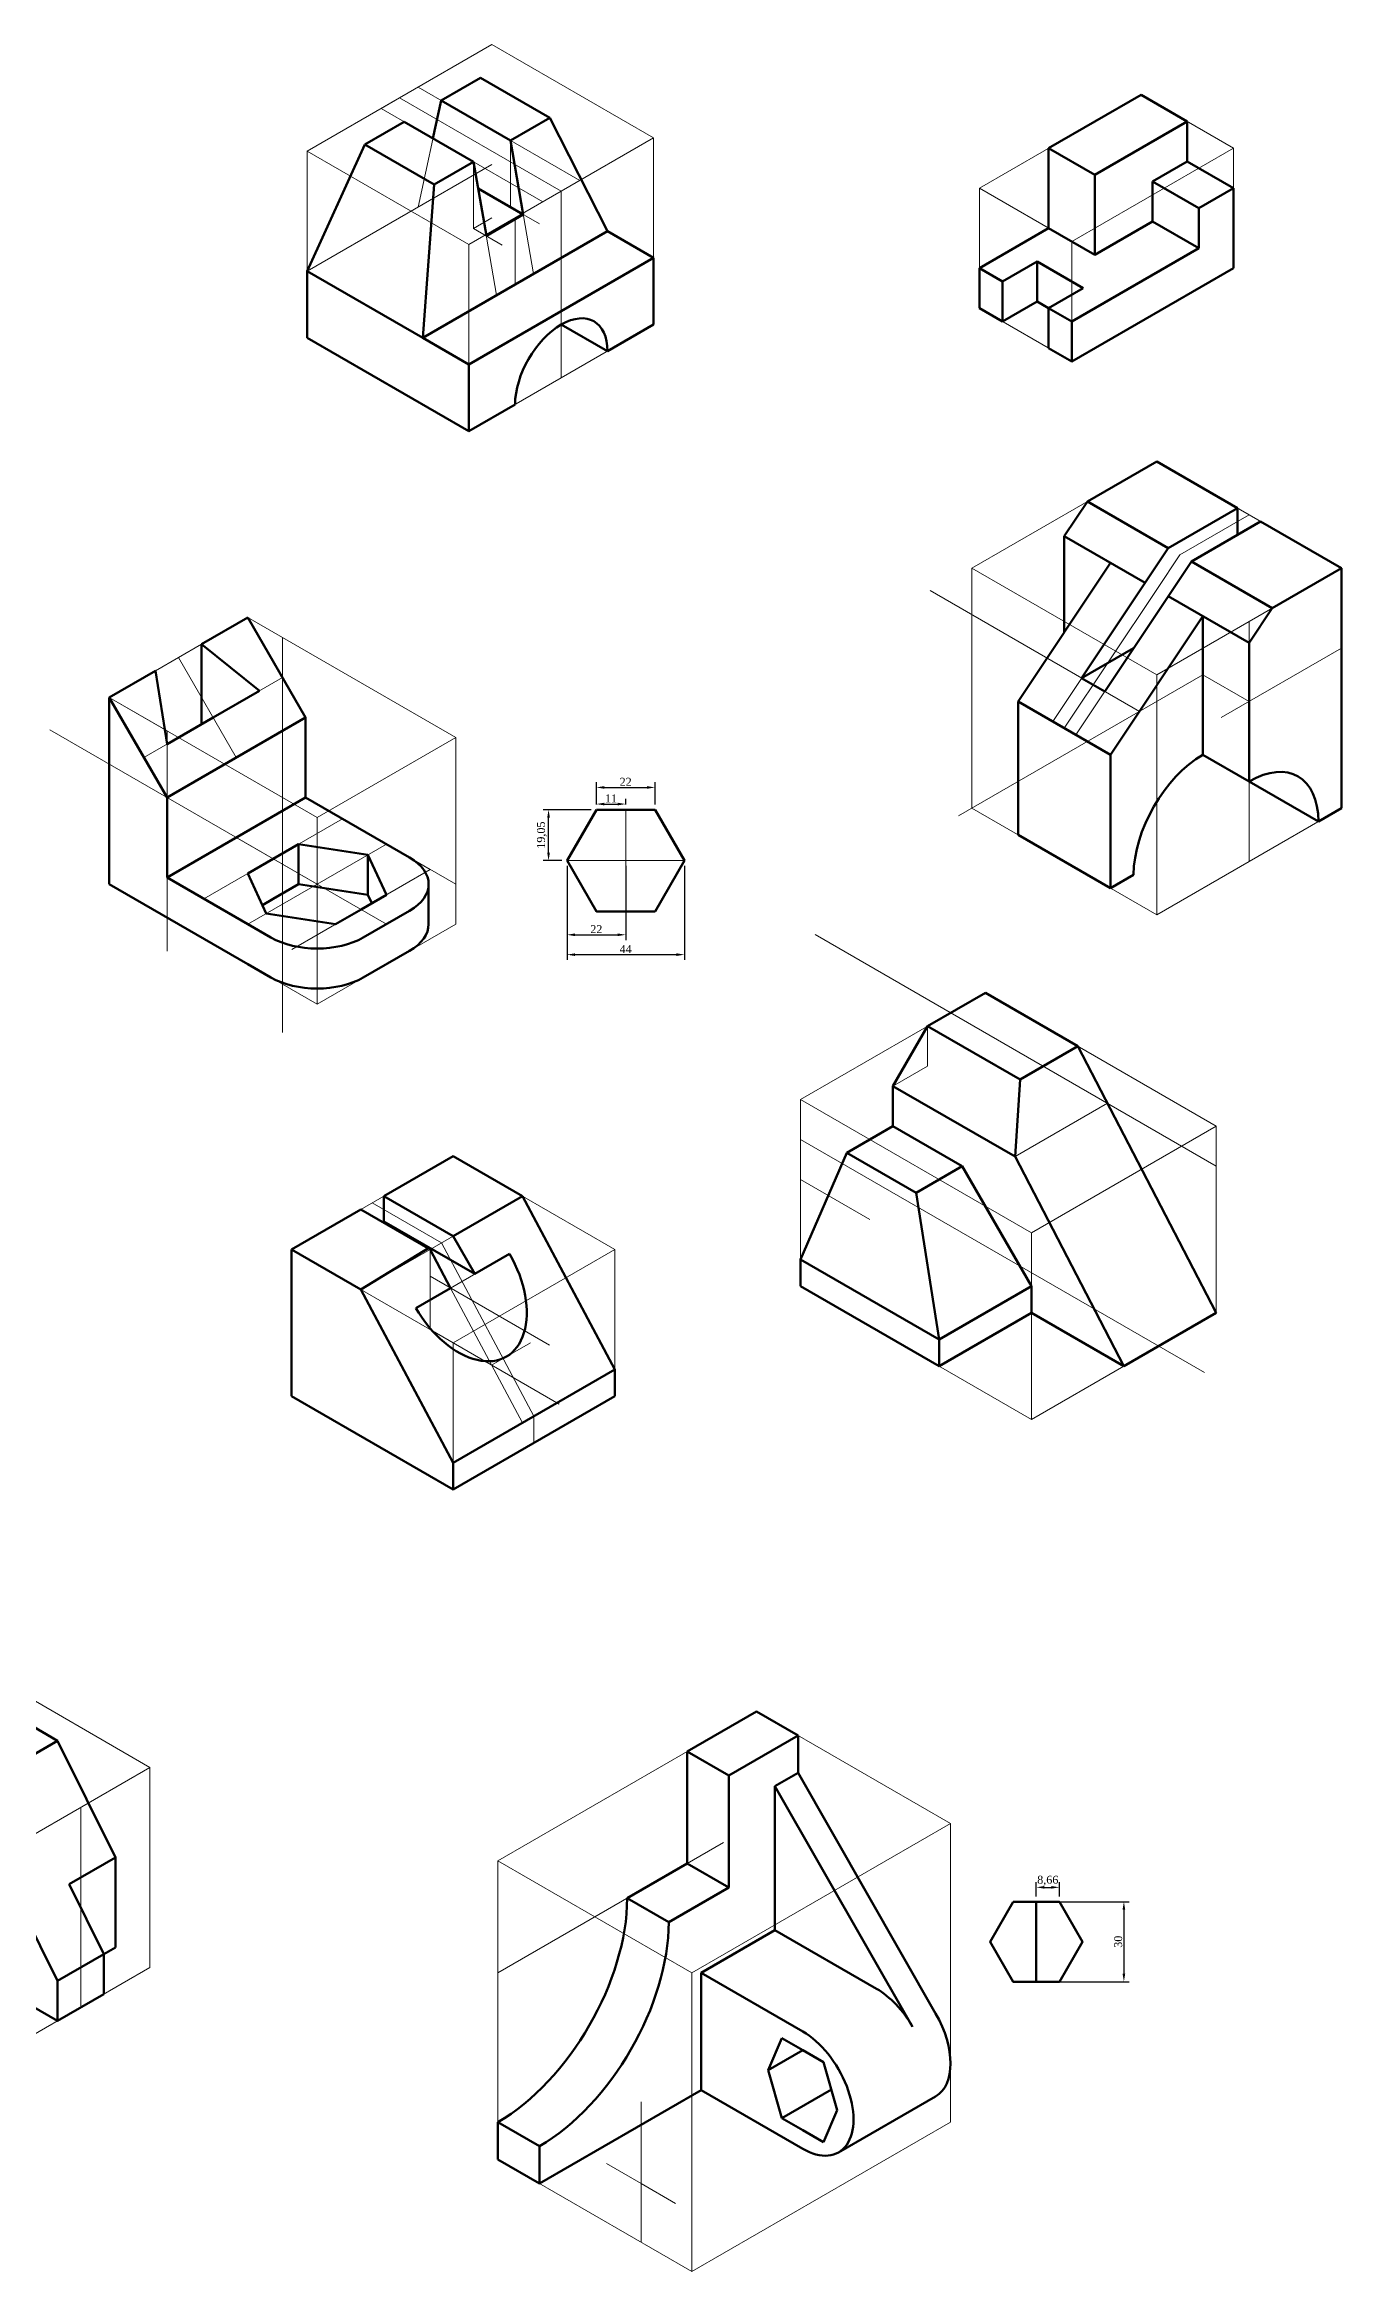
# Model space of a CAD drawing. Header units: millimetres. Extents: x 2048 to 5316, y 978 to 2109.
# Drawn here: x 2858 to 3344, y 978 to 1813 of the extents above; entities that cross this region are included whole.
import ezdxf

# ---------------------------------------------------------------- set-up
doc = ezdxf.new("R2010")
doc.units = ezdxf.units.MM
for name, color, linetype, lineweight in [('Dark', 2, 'Continuous', 60), ('Dark2', 1, 'Continuous', 60), ('Light', 4, 'Continuous', 5), ('Medium', 6, 'Continuous', 20)]:
    doc.layers.add(name, color=color, linetype=linetype, lineweight=lineweight)
doc.styles.get("Standard").update_dxf_attribs({"font": 'times.ttf'})
doc.dimstyles.new('ISO-25', dxfattribs={"dimtxt": 3, "dimasz": 3, "dimexe": 2, "dimexo": 2, "dimtad": 1, "dimtoh": 1, "dimtxsty": 'Standard', "dimcen": 2.5, "dimadec": 0, "dimazin": 0, "dimtfac": 1, "dimtmove": 0, "dimatfit": 2, "dimfxl": 1, "dimarcsym": 0})

# ---------------------------------------------------------------- blocks, each defined once
blk = doc.blocks.new('*D6')
at = {"layer": 'Defpoints', "color": 0, "transparency": 16777216}
for p in [(3086.82, 1534.68), (3064.82, 1526.32), (3086.82, 1526.32)]:
    blk.add_point(p, dxfattribs=at)
at = {"layer": 'Light', "color": 0, "lineweight": -2, "transparency": 16777216}
for p, q in [((3064.82, 1528.32), (3064.82, 1536.68)), ((3086.82, 1528.32), (3086.82, 1536.68)), ((3067.82, 1534.68), (3083.82, 1534.68))]:
    blk.add_line(p, q, dxfattribs=at)
at = {"layer": 'Light', "color": 0, "transparency": 16777216}
for points in [[(3067.82, 1535.18), (3067.82, 1534.18), (3064.82, 1534.68)], [(3083.82, 1535.18), (3083.82, 1534.18), (3086.82, 1534.68)]]:
    blk.add_solid(points, dxfattribs=at)
at = {"layer": 'Light', "color": 0, "transparency": 16777216, "insert": (3075.82, 1536.8), "char_height": 3, "attachment_point": 5}
blk.add_mtext('22', dxfattribs=at)
blk = doc.blocks.new('*D7')
at = {"layer": 'Defpoints', "color": 0, "transparency": 16777216}
for p in [(3075.82, 1528.45), (3064.82, 1526.32), (3075.82, 1526.32)]:
    blk.add_point(p, dxfattribs=at)
at = {"layer": 'Light', "color": 0, "lineweight": -2, "transparency": 16777216}
for p, q in [((3064.82, 1528.32), (3064.82, 1530.45)), ((3067.82, 1528.45), (3072.82, 1528.45)), ((3075.82, 1528.32), (3075.82, 1530.45))]:
    blk.add_line(p, q, dxfattribs=at)
at = {"layer": 'Light', "color": 0, "transparency": 16777216}
for points in [[(3067.82, 1528.95), (3067.82, 1527.95), (3064.82, 1528.45)], [(3072.82, 1528.95), (3072.82, 1527.95), (3075.82, 1528.45)]]:
    blk.add_solid(points, dxfattribs=at)
at = {"layer": 'Light', "color": 0, "transparency": 16777216, "insert": (3070.32, 1530.57), "char_height": 3, "attachment_point": 5}
blk.add_mtext('11', dxfattribs=at)
blk = doc.blocks.new('*D8')
at = {"layer": 'Defpoints', "color": 0, "transparency": 16777216}
for p in [(3053.82, 1507.27), (3075.82, 1507.27), (3075.82, 1479.43)]:
    blk.add_point(p, dxfattribs=at)
at = {"layer": 'Light', "color": 0, "lineweight": -2, "transparency": 16777216}
for p, q in [((3053.82, 1505.27), (3053.82, 1477.43)), ((3075.82, 1505.27), (3075.82, 1477.43)), ((3056.82, 1479.43), (3072.82, 1479.43))]:
    blk.add_line(p, q, dxfattribs=at)
at = {"layer": 'Light', "color": 0, "transparency": 16777216}
for points in [[(3056.82, 1479.93), (3056.82, 1478.93), (3053.82, 1479.43)], [(3072.82, 1479.93), (3072.82, 1478.93), (3075.82, 1479.43)]]:
    blk.add_solid(points, dxfattribs=at)
at = {"layer": 'Light', "color": 0, "transparency": 16777216, "insert": (3064.82, 1481.55), "char_height": 3, "attachment_point": 5}
blk.add_mtext('22', dxfattribs=at)
blk = doc.blocks.new('*D9')
at = {"layer": 'Defpoints', "color": 0, "transparency": 16777216}
for p in [(3053.82, 1507.27), (3097.82, 1507.27), (3097.82, 1471.98)]:
    blk.add_point(p, dxfattribs=at)
at = {"layer": 'Light', "color": 0, "lineweight": -2, "transparency": 16777216}
for p, q in [((3053.82, 1505.27), (3053.82, 1469.98)), ((3097.82, 1505.27), (3097.82, 1469.98)), ((3056.82, 1471.98), (3094.82, 1471.98))]:
    blk.add_line(p, q, dxfattribs=at)
at = {"layer": 'Light', "color": 0, "transparency": 16777216}
for points in [[(3056.82, 1472.48), (3056.82, 1471.48), (3053.82, 1471.98)], [(3094.82, 1472.48), (3094.82, 1471.48), (3097.82, 1471.98)]]:
    blk.add_solid(points, dxfattribs=at)
at = {"layer": 'Light', "color": 0, "transparency": 16777216, "insert": (3075.82, 1474.11), "char_height": 3, "attachment_point": 5}
blk.add_mtext('44', dxfattribs=at)
blk = doc.blocks.new('*D10')
at = {"layer": 'Defpoints', "color": 0, "transparency": 16777216}
for p in [(3046.9, 1526.32), (3064.82, 1526.32), (3053.82, 1507.27)]:
    blk.add_point(p, dxfattribs=at)
at = {"layer": 'Light', "color": 0, "lineweight": -2, "transparency": 16777216}
for p, q in [((3062.82, 1526.32), (3044.9, 1526.32)), ((3046.9, 1510.27), (3046.9, 1523.32)), ((3051.82, 1507.27), (3044.9, 1507.27))]:
    blk.add_line(p, q, dxfattribs=at)
at = {"layer": 'Light', "color": 0, "transparency": 16777216}
for points in [[(3046.4, 1523.32), (3047.4, 1523.32), (3046.9, 1526.32)], [(3046.4, 1510.27), (3047.4, 1510.27), (3046.9, 1507.27)]]:
    blk.add_solid(points, dxfattribs=at)
at = {"layer": 'Light', "color": 0, "transparency": 16777216, "insert": (3044.41, 1516.8), "char_height": 3, "attachment_point": 5, "rotation": 90}
blk.add_mtext('19,05', dxfattribs=at)
blk = doc.blocks.new('*D16')
at = {"layer": 'Dark', "color": 0, "lineweight": -2, "transparency": 16777216}
for p, q in [((3231.77, 1116.84), (3264.64, 1116.84)), ((3262.64, 1113.84), (3262.64, 1089.84)), ((3231.77, 1086.84), (3264.64, 1086.84))]:
    blk.add_line(p, q, dxfattribs=at)
at = {"layer": 'Dark', "color": 0, "transparency": 16777216}
for points in [[(3262.14, 1113.84), (3263.14, 1113.84), (3262.64, 1116.84)], [(3262.14, 1089.84), (3263.14, 1089.84), (3262.64, 1086.84)]]:
    blk.add_solid(points, dxfattribs=at)
at = {"layer": 'Defpoints', "color": 0, "transparency": 16777216}
for p in [(3229.77, 1116.84), (3229.77, 1086.84), (3262.64, 1086.84)]:
    blk.add_point(p, dxfattribs=at)
at = {"layer": 'Dark', "color": 0, "transparency": 16777216, "insert": (3260.49, 1101.84), "char_height": 3, "attachment_point": 5, "rotation": 90}
blk.add_mtext('30', dxfattribs=at)
blk = doc.blocks.new('*D17')
at = {"layer": 'Dark', "color": 0, "lineweight": -2, "transparency": 16777216}
for p, q in [((3229.77, 1118.84), (3229.77, 1124.23)), ((3232.77, 1122.23), (3235.43, 1122.23)), ((3238.43, 1118.84), (3238.43, 1124.23))]:
    blk.add_line(p, q, dxfattribs=at)
at = {"layer": 'Dark', "color": 0, "transparency": 16777216}
for points in [[(3232.77, 1122.73), (3232.77, 1121.73), (3229.77, 1122.23)], [(3235.43, 1122.73), (3235.43, 1121.73), (3238.43, 1122.23)]]:
    blk.add_solid(points, dxfattribs=at)
at = {"layer": 'Defpoints', "color": 0, "transparency": 16777216}
for p in [(3238.43, 1122.23), (3229.77, 1116.84), (3238.43, 1116.84)]:
    blk.add_point(p, dxfattribs=at)
at = {"layer": 'Dark', "color": 0, "transparency": 16777216, "insert": (3234.1, 1124.72), "char_height": 3, "attachment_point": 5}
blk.add_mtext('8,66', dxfattribs=at)

msp = doc.modelspace()

# ---------------------------------------------------------------- linework, layer by layer
at = {"layer": 'Dark'}
for p, q in [((3006.633, 1792.258), (3021.356, 1800.758)), ((3021.356, 1800.758), (3047.336, 1785.758)), ((3006.633, 1792.258), (3003.554, 1778.036)), ((3032.614, 1777.258), (3006.633, 1792.258)), ((3269.064, 1794.432), (3234.423, 1774.432)), ((3286.384, 1784.432), (3269.064, 1794.432)), ((2992.777, 1784.258), (2978.054, 1775.758)), ((3018.758, 1769.258), (2992.777, 1784.258)), ((3032.614, 1777.258), (3047.336, 1785.758)), ((3047.336, 1785.758), (3068.987, 1743.258)), ((3251.743, 1764.432), (3286.384, 1784.432)), ((3286.384, 1769.432), (3286.384, 1784.432)), ((2978.054, 1775.758), (2956.404, 1728.258)), ((3004.035, 1760.758), (2978.054, 1775.758)), ((3037.425, 1749.48), (3032.614, 1777.258)), ((3234.423, 1774.432), (3251.743, 1764.432)), ((3234.423, 1774.432), (3234.423, 1744.432)), ((3018.758, 1769.258), (3004.035, 1760.758)), ((3018.758, 1769.258), (3023.569, 1741.48)), ((3251.743, 1764.432), (3251.743, 1734.432)), ((3286.384, 1769.432), (3273.394, 1761.932)), ((3303.705, 1759.432), (3286.384, 1769.432)), ((3004.035, 1760.758), (2999.705, 1703.258)), ((3037.425, 1749.48), (3020.49, 1759.258)), ((3273.394, 1761.932), (3290.714, 1751.932)), ((3273.394, 1761.932), (3273.394, 1746.932)), ((3303.705, 1759.432), (3290.714, 1751.932)), ((3303.705, 1729.432), (3303.705, 1759.432)), ((3023.569, 1741.48), (3037.425, 1749.48)), ((3251.743, 1734.432), (3273.394, 1746.932)), ((3273.394, 1746.932), (3290.714, 1736.932)), ((3290.714, 1751.932), (3290.714, 1736.932)), ((2999.705, 1703.258), (3068.987, 1743.258)), ((3068.987, 1743.258), (3086.308, 1733.258)), ((3208.442, 1729.432), (3234.423, 1744.432)), ((3251.743, 1734.432), (3234.423, 1744.432)), ((3017.025, 1693.258), (3086.308, 1733.258)), ((3086.308, 1708.258), (3086.308, 1733.258)), ((3208.442, 1714.432), (3208.442, 1729.432)), ((3208.442, 1729.432), (3217.102, 1724.432)), ((3230.093, 1731.932), (3217.102, 1724.432)), ((3247.413, 1721.932), (3230.093, 1731.932)), ((3230.093, 1716.932), (3230.093, 1731.932)), ((3290.714, 1736.932), (3243.083, 1709.432)), ((3243.083, 1694.432), (3303.705, 1729.432)), ((2999.705, 1703.258), (2956.404, 1728.258)), ((2956.404, 1728.258), (2956.404, 1703.258)), ((3217.102, 1724.432), (3217.102, 1709.432)), ((3234.423, 1714.432), (3247.413, 1721.932)), ((3217.102, 1709.432), (3208.442, 1714.432)), ((3217.102, 1709.432), (3230.093, 1716.932)), ((3230.093, 1716.932), (3234.423, 1714.432)), ((3234.423, 1699.432), (3234.423, 1714.432)), ((3234.423, 1714.432), (3243.083, 1709.432)), ((3068.987, 1698.258), (3051.666, 1708.258)), ((3086.308, 1708.258), (3068.987, 1698.258)), ((3243.083, 1709.432), (3243.083, 1694.432)), ((3017.025, 1668.258), (2956.404, 1703.258)), ((3017.025, 1693.258), (2999.705, 1703.258)), ((3243.083, 1694.432), (3234.423, 1699.432)), ((3017.025, 1668.258), (3017.025, 1693.258)), ((3017.025, 1668.258), (3034.346, 1678.258)), ((3274.94, 1656.957), (3248.959, 1641.957)), ((3274.94, 1656.957), (3305.251, 1639.457)), ((3248.959, 1641.957), (3240.299, 1628.957)), ((3279.27, 1624.457), (3248.959, 1641.957)), ((3279.27, 1624.457), (3305.251, 1639.457)), ((3305.251, 1639.457), (3305.251, 1629.457)), ((3240.299, 1628.957), (3240.299, 1592.957)), ((3270.61, 1611.457), (3240.299, 1628.957)), ((3313.911, 1634.457), (3287.931, 1619.457)), ((3313.911, 1634.457), (3344.222, 1616.957)), ((3246.794, 1575.707), (3279.27, 1624.457)), ((3287.931, 1619.457), (3255.455, 1570.707)), ((3318.241, 1601.957), (3287.931, 1619.457)), ((3344.222, 1616.957), (3318.241, 1601.957)), ((3344.222, 1526.957), (3344.222, 1616.957)), ((3309.581, 1588.957), (3279.27, 1606.457)), ((2916.819, 1588.414), (2934.139, 1598.414)), ((2934.139, 1598.414), (2955.79, 1560.914)), ((3318.241, 1601.957), (3309.581, 1588.957)), ((2916.819, 1588.414), (2938.469, 1570.914)), ((2916.819, 1588.414), (2916.819, 1558.414)), ((3246.794, 1575.707), (3266.28, 1586.957)), ((3309.581, 1536.957), (3309.581, 1588.957)), ((2882.178, 1568.414), (2899.498, 1578.414)), ((2899.498, 1578.414), (2903.828, 1550.914)), ((2921.149, 1560.914), (2938.469, 1570.914)), ((3255.455, 1570.707), (3246.794, 1575.707)), ((2882.178, 1498.414), (2882.178, 1568.414)), ((2882.178, 1568.414), (2903.828, 1530.914)), ((3257.62, 1546.957), (3222.979, 1566.957)), ((2903.828, 1530.914), (2955.79, 1560.914)), ((2921.149, 1560.914), (2903.828, 1550.914)), ((2955.79, 1560.914), (2955.79, 1530.914)), ((3309.581, 1536.957), (3292.261, 1546.957)), ((3335.562, 1521.957), (3309.581, 1536.957)), ((2903.828, 1530.914), (2903.828, 1500.914)), ((2903.828, 1500.914), (2955.79, 1530.914)), ((2955.79, 1530.914), (2994.761, 1508.414)), ((3344.222, 1526.957), (3335.562, 1521.957)), ((2943.666, 1507.914), (2953.192, 1513.414)), ((2953.192, 1513.414), (2979.173, 1509.414)), ((2953.192, 1513.414), (2953.192, 1498.414)), ((3257.62, 1496.957), (3222.979, 1516.957)), ((2943.666, 1507.914), (2934.139, 1502.414)), ((2979.173, 1509.414), (2986.101, 1494.414)), ((2979.173, 1509.414), (2979.173, 1494.414)), ((2882.178, 1498.414), (2934.139, 1468.414)), ((2903.828, 1500.914), (2934.139, 1483.414)), ((2941.067, 1487.414), (2934.139, 1502.414)), ((2943.666, 1492.914), (2953.192, 1498.414)), ((2953.192, 1498.414), (2979.173, 1494.414)), ((3001.935, 1498.414), (3001.935, 1483.414)), ((2943.666, 1492.914), (2939.609, 1490.572)), ((2967.048, 1483.414), (2941.067, 1487.414)), ((2976.575, 1488.914), (2967.048, 1483.414)), ((2976.575, 1488.914), (2986.101, 1494.414)), ((2977.441, 1478.414), (2994.761, 1488.414)), ((2979.173, 1494.414), (2980.631, 1491.256)), ((2934.139, 1483.414), (2942.8, 1478.414)), ((2977.441, 1463.414), (2994.761, 1473.414)), ((2934.139, 1468.414), (2942.8, 1463.414)), ((3210.694, 1457.685), (3189.043, 1445.185)), ((3210.694, 1457.685), (3245.335, 1437.685)), ((3189.043, 1445.185), (3176.053, 1422.685)), ((3189.043, 1445.185), (3223.684, 1425.185)), ((3245.335, 1437.685), (3223.684, 1425.185)), ((3245.335, 1437.685), (3297.296, 1337.685)), ((3176.053, 1422.685), (3221.828, 1396.257)), ((3176.053, 1422.685), (3176.053, 1407.685)), ((3223.684, 1425.185), (3221.828, 1396.257)), ((3158.732, 1397.685), (3176.053, 1407.685)), ((3176.053, 1407.685), (3202.033, 1392.685)), ((2985.132, 1381.416), (3011.112, 1396.416)), ((3011.112, 1396.416), (3037.093, 1381.416)), ((3158.732, 1397.685), (3141.412, 1357.685)), ((3158.732, 1397.685), (3184.713, 1382.685)), ((3221.828, 1396.257), (3262.655, 1317.685)), ((3184.713, 1382.685), (3202.033, 1392.685)), ((3202.033, 1392.685), (3228.014, 1347.685)), ((2985.132, 1381.416), (3011.112, 1366.416)), ((2985.132, 1381.416), (2985.132, 1371.971)), ((3011.112, 1366.416), (3037.093, 1381.416)), ((3037.093, 1381.416), (3071.734, 1316.416)), ((3184.713, 1382.685), (3193.373, 1327.685)), ((2950.491, 1361.416), (2976.471, 1376.416)), ((2976.471, 1376.416), (3002.452, 1361.416)), ((3019.292, 1352.249), (2985.132, 1371.971)), ((2950.491, 1361.416), (2950.491, 1306.416)), ((2950.491, 1361.416), (2976.471, 1346.416)), ((2976.471, 1346.416), (3002.212, 1362.11)), ((3002.452, 1361.416), (3010.15, 1346.971)), ((3011.112, 1366.416), (3019.292, 1352.249)), ((3019.292, 1352.249), (3032.282, 1359.749)), ((3141.412, 1347.685), (3141.412, 1357.685)), ((3193.373, 1327.685), (3141.412, 1357.685)), ((2976.471, 1346.416), (3011.112, 1281.416)), ((3010.15, 1346.971), (2997.16, 1339.471)), ((3193.373, 1317.685), (3141.412, 1347.685)), ((3193.373, 1327.685), (3228.014, 1347.685)), ((3228.014, 1347.685), (3228.014, 1337.685)), ((3228.014, 1337.685), (3193.373, 1317.685)), ((3228.014, 1337.685), (3262.655, 1317.685)), ((3262.655, 1317.685), (3297.296, 1337.685)), ((3193.373, 1327.685), (3193.373, 1317.685)), ((3011.112, 1281.416), (3071.734, 1316.416)), ((3071.734, 1316.416), (3071.734, 1306.416)), ((2950.491, 1306.416), (3011.112, 1271.416)), ((3071.734, 1306.416), (3011.112, 1271.416)), ((3011.112, 1271.416), (3011.112, 1281.416)), ((2845.48, 1187.23), (2862.801, 1177.23)), ((3098.89, 1173.188), (3124.871, 1188.188)), ((3124.871, 1188.188), (3140.459, 1179.188)), ((3140.459, 1179.188), (3114.479, 1164.188)), ((3140.459, 1179.188), (3140.459, 1165.188)), ((2862.801, 1177.23), (2847.213, 1168.23)), ((2884.452, 1133.48), (2862.801, 1177.23)), ((3098.89, 1131.188), (3098.89, 1173.188)), ((3098.89, 1173.188), (3114.479, 1164.188)), ((3114.479, 1164.188), (3114.479, 1122.188)), ((3131.799, 1160.188), (3140.481, 1165.151)), ((3140.459, 1165.188), (3192.037, 1074.967)), ((3131.799, 1160.188), (3183.377, 1069.967)), ((3131.799, 1106.188), (3131.799, 1160.188)), ((2884.452, 1133.48), (2867.131, 1123.48)), ((2884.452, 1099.73), (2884.452, 1133.48)), ((3076.374, 1118.188), (3098.89, 1131.188)), ((3114.479, 1122.188), (3098.89, 1131.188)), ((2880.121, 1097.23), (2867.131, 1123.48)), ((3114.479, 1122.188), (3091.962, 1109.188)), ((2862.801, 1087.23), (2849.811, 1113.48)), ((3076.374, 1118.188), (3091.962, 1109.188)), ((3229.77, 1116.842), (3229.77, 1086.842)), ((3229.77, 1116.842), (3238.43, 1116.842)), ((3104.086, 1090.188), (3131.799, 1106.188)), ((3169.904, 1084.188), (3131.799, 1106.188)), ((2862.801, 1087.23), (2880.121, 1097.23)), ((2884.452, 1099.73), (2875.791, 1094.73)), ((2880.121, 1082.23), (2880.121, 1097.23)), ((2862.801, 1072.23), (2862.801, 1087.23)), ((3142.192, 1068.188), (3104.086, 1090.188)), ((3104.086, 1090.188), (3104.086, 1046.188)), ((2849.811, 1079.73), (2862.801, 1072.23)), ((2862.801, 1072.23), (2880.121, 1082.23)), ((3134.397, 1065.688), (3129.201, 1053.688)), ((3129.201, 1053.688), (3142.192, 1061.188)), ((3142.192, 1061.188), (3134.397, 1065.688)), ((3142.192, 1061.188), (3149.986, 1056.688)), ((3129.201, 1053.688), (3134.397, 1035.688)), ((3149.986, 1056.688), (3155.182, 1038.688)), ((3104.086, 1046.188), (3043.465, 1011.188)), ((3142.192, 1024.188), (3104.086, 1046.188)), ((3134.397, 1035.688), (3152.955, 1046.403)), ((3155.664, 1022.854), (3192.037, 1043.854)), ((3142.192, 1031.188), (3134.397, 1035.688)), ((3155.182, 1038.688), (3149.986, 1026.688)), ((3027.876, 1020.188), (3027.876, 1034.188)), ((3027.876, 1034.188), (3043.465, 1025.188)), ((3142.192, 1031.188), (3149.986, 1026.688)), ((3027.876, 1020.188), (3043.465, 1011.188)), ((3043.465, 1025.188), (3043.465, 1011.188))]:
    msp.add_line(p, q, dxfattribs=at)
for points in [[(3064.82, 1526.323), (3053.82, 1507.27), (3064.82, 1488.218), (3086.82, 1488.218), (3097.82, 1507.27), (3086.82, 1526.323)], [(3221.109, 1116.842), (3212.449, 1101.842), (3221.109, 1086.842), (3238.43, 1086.842), (3247.09, 1101.842), (3238.43, 1116.842)]]:
    msp.add_lwpolyline(points, close=True, dxfattribs=at)
at = {"layer": 'Dark', "extrusion": (0, 0, -1)}
msp.add_ellipse((3051.666, 1688.258), major_axis=(-12.247, -21.213), ratio=0.5773503, start_param=0.7853982, end_param=3.9269908, dxfattribs=at)
at = {"layer": 'Dark'}
for centre, major_axis, ratio, start_param, end_param in [((3309.581, 1506.957), (-18.371, -31.82), 0.5773503, 2.3561945, 3.9269908), ((2977.441, 1498.414), (-24.495, 0), 0.5773503, 2.3561945, 3.9269908), ((2960.12, 1488.414), (-24.495, 0), 0.5773503, 7.0685835, 8.6393798), ((2977.441, 1483.414), (-24.495, 0), 0.5773503, 2.3561945, 3.1415927), ((2960.12, 1473.414), (-24.495, 0), 0.5773503, 7.0685835, 8.6393798), ((3014.721, 1349.61), (-16.373, 28.359), 0.6192447, 7.8539816, 10.9955743), ((3027.876, 1090.188), (-34.293, -59.397), 0.5773503, 0.7853982, 2.3561945), ((3043.465, 1081.188), (-34.293, -59.397), 0.5773503, 0.7853982, 2.3561945), ((3169.904, 1062.188), (13.472, -23.335), 0.5773503, 7.8539816, 8.6393798), ((3178.565, 1067.188), (13.472, -23.335), 0.5773503, 6.2831853, 7.8539816), ((3142.192, 1046.188), (13.472, -23.335), 0.5773503, 5.4977871, 8.6393798)]:
    msp.add_ellipse(centre, major_axis=major_axis, ratio=ratio, start_param=start_param, end_param=end_param, dxfattribs=at)
at = {"layer": 'Dark2'}
for p, q in [((3257.62, 1618.957), (3222.979, 1566.957)), ((3292.261, 1598.957), (3257.62, 1546.957)), ((3292.261, 1598.957), (3292.261, 1546.957)), ((3222.979, 1516.957), (3222.979, 1566.957)), ((3257.62, 1496.957), (3257.62, 1546.957)), ((3257.62, 1496.957), (3266.28, 1501.957))]:
    msp.add_line(p, q, dxfattribs=at)
msp.add_ellipse((3292.261, 1516.957), major_axis=(-18.371, -31.82), ratio=0.5773503, start_param=3.9269908, end_param=5.4977871, dxfattribs=at)
at = {"layer": 'Light'}
for p, q in [((2956.404, 1773.258), (3025.686, 1813.258)), ((3025.686, 1813.258), (3086.308, 1778.258)), ((3208.442, 1759.432), (3269.064, 1794.432)), ((3269.064, 1794.432), (3303.705, 1774.432)), ((2956.404, 1703.258), (2956.404, 1773.258)), ((2956.404, 1773.258), (3017.025, 1738.258)), ((3017.025, 1738.258), (3086.308, 1778.258)), ((3086.308, 1778.258), (3086.308, 1708.258)), ((3303.705, 1774.432), (3243.083, 1739.432)), ((3303.705, 1729.432), (3303.705, 1774.432)), ((3208.442, 1714.432), (3208.442, 1759.432)), ((3208.442, 1759.432), (3243.083, 1739.432)), ((3017.025, 1668.258), (3017.025, 1738.258)), ((3243.083, 1739.432), (3243.083, 1694.432)), ((3243.083, 1694.432), (3303.705, 1729.432)), ((3243.083, 1694.432), (3208.442, 1714.432)), ((3086.308, 1708.258), (3017.025, 1668.258)), ((3017.025, 1668.258), (2956.404, 1703.258)), ((3205.658, 1616.957), (3274.94, 1656.957)), ((3274.94, 1656.957), (3344.222, 1616.957)), ((3205.658, 1526.957), (3205.658, 1616.957)), ((3205.658, 1616.957), (3274.94, 1576.957)), ((3344.222, 1616.957), (3274.94, 1576.957)), ((3344.222, 1526.957), (3344.222, 1616.957)), ((2934.139, 1598.414), (2882.178, 1568.414)), ((3012.082, 1553.414), (2934.139, 1598.414)), ((3274.94, 1576.957), (3274.94, 1486.957)), ((2882.178, 1498.414), (2882.178, 1568.414)), ((2882.178, 1568.414), (2960.12, 1523.414)), ((3012.082, 1553.414), (2960.12, 1523.414)), ((3012.082, 1483.414), (3012.082, 1553.414)), ((2960.12, 1523.414), (2960.12, 1453.414)), ((3075.82, 1526.323), (3075.82, 1488.218)), ((3274.94, 1486.957), (3205.658, 1526.957)), ((3274.94, 1486.957), (3344.222, 1526.957)), ((3053.82, 1507.27), (3097.82, 1507.27)), ((2960.12, 1453.414), (2882.178, 1498.414)), ((2960.12, 1453.414), (3012.082, 1483.414)), ((3141.412, 1417.685), (3210.694, 1457.685)), ((3210.694, 1457.685), (3297.296, 1407.685)), ((3141.412, 1347.685), (3141.412, 1417.685)), ((3141.412, 1417.685), (3228.014, 1367.685)), ((3297.296, 1407.685), (3228.014, 1367.685)), ((3297.296, 1337.685), (3297.296, 1407.685)), ((2950.491, 1361.416), (3011.112, 1396.416)), ((3011.112, 1396.416), (3071.734, 1361.416)), ((2950.491, 1306.416), (2950.491, 1361.416)), ((2950.491, 1361.416), (3011.112, 1326.416)), ((3071.734, 1361.416), (3011.112, 1326.416)), ((3071.734, 1306.416), (3071.734, 1361.416)), ((3228.014, 1367.685), (3228.014, 1297.685)), ((3228.014, 1297.685), (3141.412, 1347.685)), ((3228.014, 1297.685), (3297.296, 1337.685)), ((3011.112, 1326.416), (3011.112, 1271.416)), ((3011.112, 1271.416), (2950.491, 1306.416)), ((3011.112, 1271.416), (3071.734, 1306.416)), ((2897.442, 1167.23), (2793.519, 1227.23)), ((3027.876, 1132.188), (3124.871, 1188.188)), ((3124.871, 1188.188), (3197.617, 1146.188)), ((2897.442, 1167.23), (2845.48, 1137.23)), ((2897.442, 1092.23), (2897.442, 1167.23)), ((3197.617, 1146.188), (3100.622, 1090.188)), ((3197.617, 1034.188), (3197.617, 1146.188)), ((3027.876, 1020.188), (3027.876, 1132.188)), ((3027.876, 1132.188), (3100.622, 1090.188)), ((2845.48, 1062.23), (2897.442, 1092.23)), ((3100.622, 1090.188), (3100.622, 978.188)), ((3100.622, 978.188), (3197.617, 1034.188)), ((3100.622, 978.188), (3027.876, 1020.188))]:
    msp.add_line(p, q, dxfattribs=at)
at = {"layer": 'Medium'}
for p, q in [((2991.045, 1793.258), (2997.973, 1797.258)), ((2997.973, 1797.258), (3058.595, 1762.258)), ((2991.045, 1793.258), (2984.117, 1789.258)), ((2984.117, 1789.258), (3044.738, 1754.258)), ((3051.666, 1758.258), (2991.045, 1793.258)), ((2997.973, 1752.258), (3006.633, 1792.258)), ((3032.614, 1777.258), (3032.614, 1752.258)), ((3041.274, 1727.258), (3032.614, 1777.258)), ((2956.404, 1728.258), (3025.686, 1768.258)), ((3018.758, 1769.258), (3018.758, 1744.258)), ((3027.418, 1719.258), (3018.758, 1769.258)), ((3051.666, 1758.258), (3051.666, 1688.258)), ((2991.045, 1748.258), (2997.973, 1752.258)), ((3025.686, 1748.258), (3018.758, 1744.258)), ((3032.614, 1752.258), (3043.462, 1745.994)), ((3034.346, 1723.258), (3034.346, 1748.258)), ((3018.758, 1744.258), (3029.559, 1738.022)), ((3034.346, 1723.258), (3027.418, 1719.258)), ((3034.346, 1723.258), (3041.274, 1727.258)), ((3305.251, 1639.457), (3279.27, 1624.457)), ((3309.581, 1636.957), (3283.6, 1621.957)), ((3313.911, 1634.457), (3287.931, 1619.457)), ((3279.27, 1624.457), (3270.61, 1611.457)), ((3283.6, 1621.957), (3274.94, 1608.957)), ((3287.931, 1619.457), (3279.27, 1606.457)), ((3344.222, 1616.957), (3344.222, 1586.957)), ((3268.445, 1563.207), (3189.981, 1608.508)), ((3270.61, 1611.457), (3235.969, 1559.457)), ((3274.94, 1608.957), (3240.299, 1556.957)), ((3279.27, 1606.457), (3244.629, 1554.457)), ((2934.139, 1598.414), (2947.13, 1590.914)), ((3309.581, 1506.957), (3309.581, 1596.957)), ((2908.159, 1583.414), (2916.819, 1588.414)), ((2947.13, 1590.914), (2947.13, 1442.736)), ((3344.222, 1586.957), (3299.084, 1560.897)), ((2908.159, 1583.414), (2899.498, 1578.414)), ((2908.159, 1583.414), (2929.809, 1545.914)), ((2947.13, 1575.914), (2895.168, 1545.914)), ((3292.261, 1576.957), (3200.647, 1524.064)), ((3309.581, 1566.957), (3292.261, 1576.957)), ((2882.178, 1568.414), (2903.828, 1555.914)), ((2960.12, 1498.414), (2859.931, 1556.258)), ((2903.828, 1555.914), (2903.828, 1473.332)), ((2969.646, 1522.914), (2917.685, 1492.914)), ((2986.101, 1513.414), (2969.646, 1522.914)), ((2986.101, 1483.414), (2929.809, 1515.914)), ((2986.101, 1513.414), (2934.139, 1483.414)), ((3012.082, 1498.414), (2986.101, 1513.414)), ((2986.101, 1513.414), (3002.555, 1503.914)), ((3274.94, 1486.957), (3274.94, 1516.957)), ((3002.555, 1503.914), (2950.594, 1473.914)), ((3012.082, 1483.414), (3012.082, 1498.414)), ((3297.296, 1392.685), (3146.854, 1479.543)), ((3189.043, 1445.185), (3189.043, 1430.185)), ((3189.043, 1430.185), (3176.053, 1422.685)), ((3176.053, 1422.685), (3221.828, 1396.257)), ((3141.412, 1417.685), (3141.412, 1402.685)), ((3256.469, 1416.257), (3221.828, 1396.257)), ((3297.296, 1407.685), (3297.296, 1392.685)), ((3141.412, 1402.685), (3292.87, 1315.241)), ((3141.412, 1402.685), (3141.412, 1387.685)), ((3141.412, 1387.685), (3167.392, 1372.685)), ((2976.471, 1346.416), (3037.093, 1381.416)), ((2980.802, 1378.916), (3006.782, 1363.916)), ((3002.452, 1361.416), (3002.452, 1351.416)), ((3006.782, 1363.916), (3041.423, 1298.916)), ((3010.15, 1346.971), (3026.76, 1356.561)), ((3141.412, 1347.685), (3141.412, 1357.685)), ((3141.412, 1357.685), (3193.373, 1327.685)), ((3002.452, 1351.416), (3002.452, 1331.416)), ((3002.452, 1351.416), (3047.204, 1325.578)), ((3037.093, 1296.416), (3010.15, 1346.971)), ((3002.452, 1331.416), (3050.904, 1303.442)), ((3025.546, 1318.082), (3040.071, 1326.468)), ((3193.373, 1327.685), (3193.373, 1317.685)), ((3011.112, 1281.416), (3071.734, 1316.416)), ((3041.423, 1298.916), (3037.093, 1296.416)), ((3041.423, 1298.916), (3041.423, 1288.916)), ((2871.461, 1152.23), (2871.461, 1077.23)), ((3027.876, 1090.188), (3112.489, 1139.04)), ((3027.876, 1034.188), (3027.876, 1090.188)), ((3081.57, 1026.188), (3081.57, 1041.767)), ((3081.57, 1011.188), (3081.57, 1026.188)), ((3081.57, 1011.188), (3068.579, 1018.688)), ((3081.57, 989.188), (3081.57, 1011.188)), ((3081.57, 1011.188), (3094.56, 1003.688)), ((3081.57, 1011.188), (3081.57, 996.188))]:
    msp.add_line(p, q, dxfattribs=at)

# ---------------------------------------------------------------- dimensions: what is measured, and where the dimension line sits
at = {"layer": 'Dark'}
dim = msp.add_linear_dim(base=(3238.43, 1122.226), p1=(3229.77, 1116.842), p2=(3238.43, 1116.842), dimstyle='ISO-25', dxfattribs=at)
dim.commit()
dim.dimension.update_dxf_attribs({"geometry": '*D17', "text_midpoint": (3234.1, 1124.719)})
dim = msp.add_linear_dim(base=(3262.639, 1086.842), p1=(3229.77, 1116.842), p2=(3229.77, 1086.842), angle=90, dimstyle='ISO-25', dxfattribs=at)
dim.commit()
dim.dimension.update_dxf_attribs({"geometry": '*D16', "text_midpoint": (3260.488, 1101.842)})
at = {"layer": 'Light'}
for base, p2, picture, middle in [((3086.82, 1534.675), (3086.82, 1526.323), '*D6', (3075.82, 1534.675)), ((3075.82, 1528.448), (3075.82, 1526.323), '*D7', (3070.32, 1528.448))]:
    dim = msp.add_linear_dim(base=base, p1=(3064.82, 1526.323), p2=p2, dimstyle='ISO-25', dxfattribs=at)
    dim.commit()
    dim.dimension.update_dxf_attribs({"geometry": picture, "text_midpoint": middle, "dimtype": 160})
dim = msp.add_linear_dim(base=(3046.9, 1526.323), p1=(3053.82, 1507.27), p2=(3064.82, 1526.323), angle=90, dimstyle='ISO-25', dxfattribs=at)
dim.commit()
dim.dimension.update_dxf_attribs({"geometry": '*D10', "text_midpoint": (3044.406, 1516.797)})
for base, p2, picture, middle in [((3075.82, 1479.426), (3075.82, 1507.27), '*D8', (3064.82, 1481.551)), ((3097.82, 1471.981), (3097.82, 1507.27), '*D9', (3075.82, 1474.106))]:
    dim = msp.add_linear_dim(base=base, p1=(3053.82, 1507.27), p2=p2, dimstyle='ISO-25', dxfattribs=at)
    dim.commit()
    dim.dimension.update_dxf_attribs({"geometry": picture, "text_midpoint": middle})

doc.saveas('drawing.dxf')
